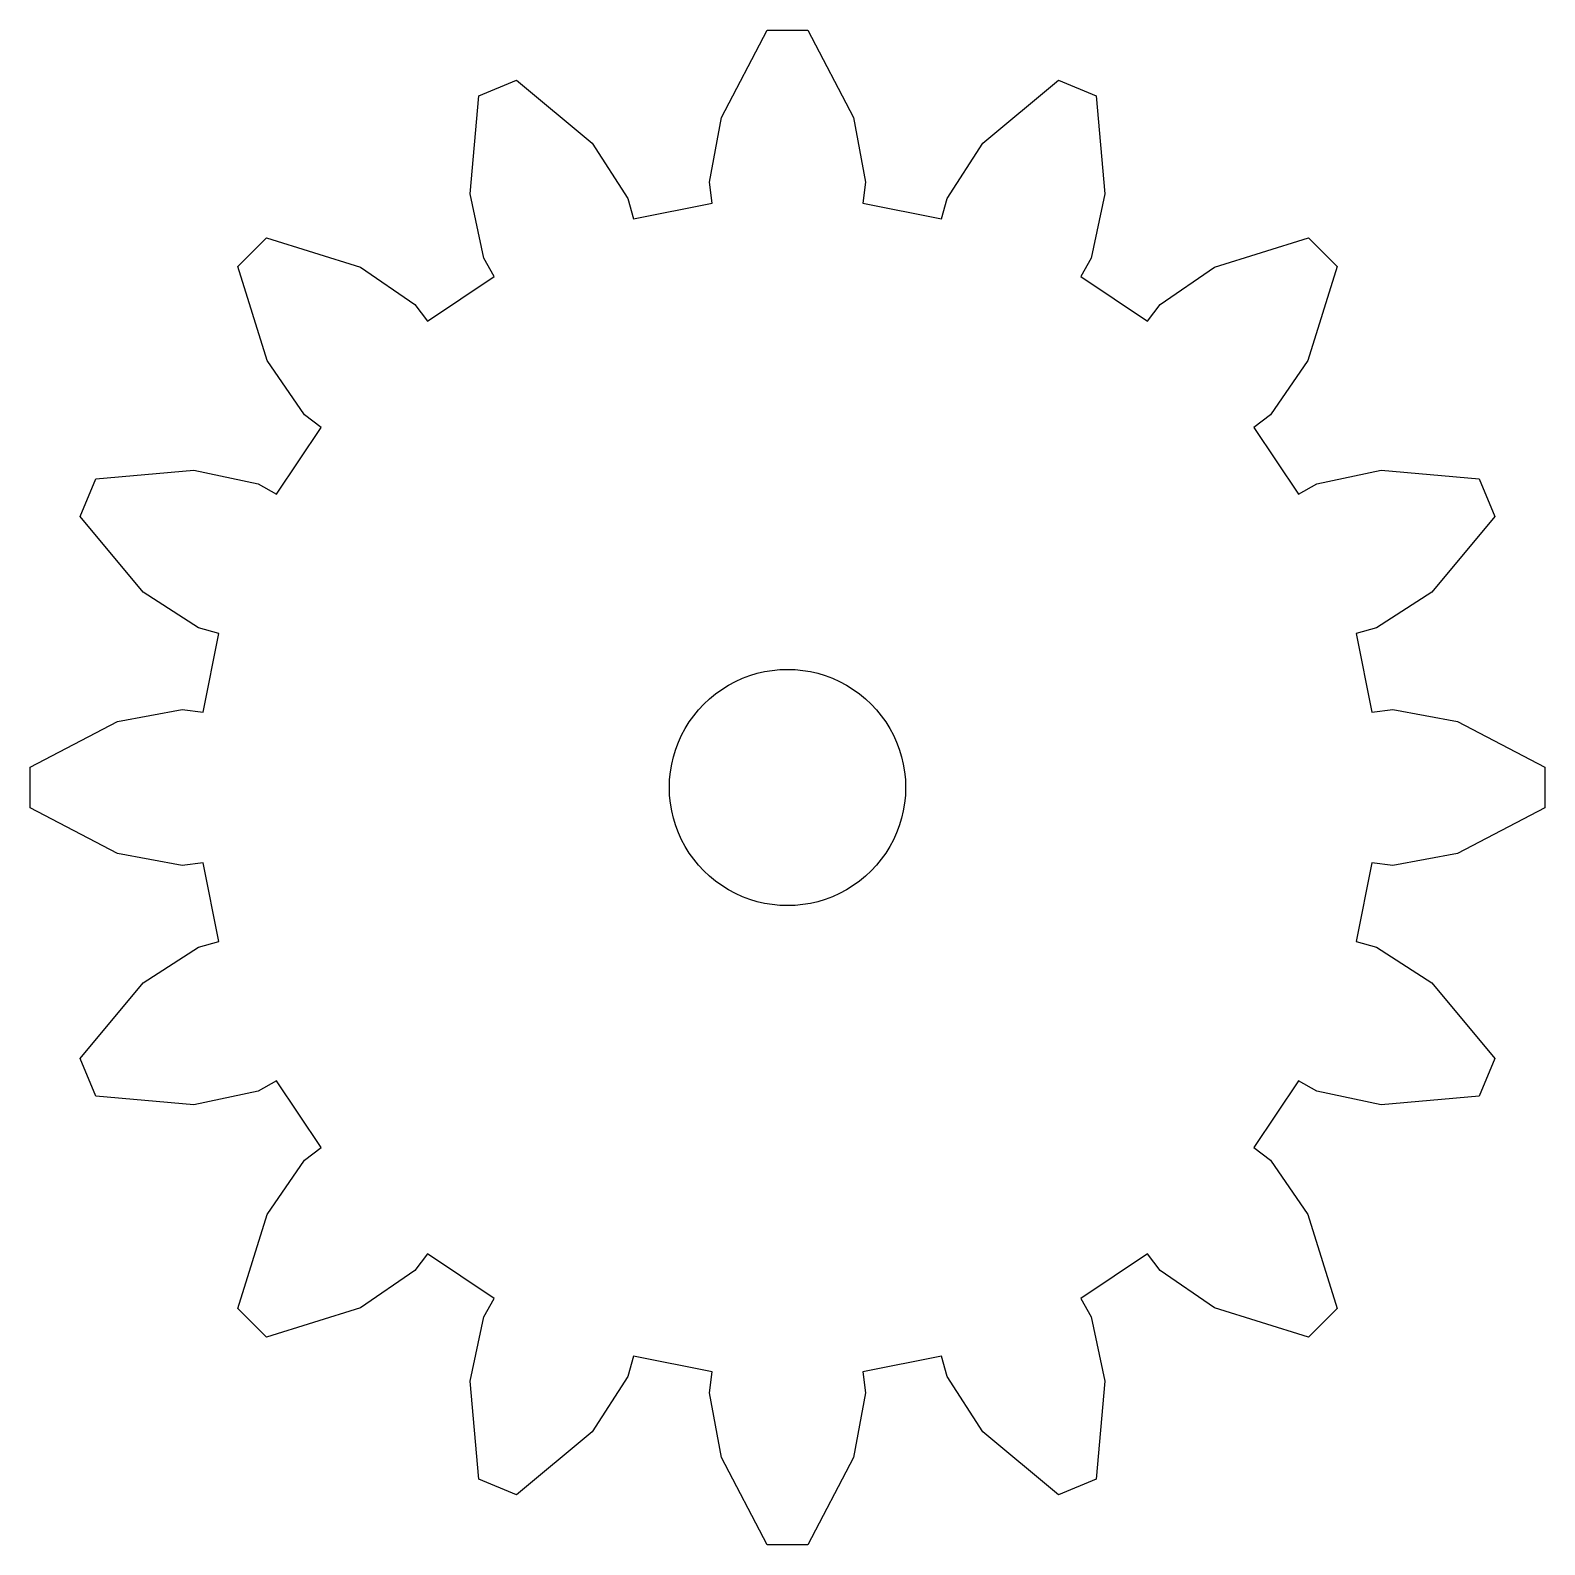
# Model space of a CAD drawing. Extents: x -10.1 to 10.1, y -10.1 to 10.1.
import ezdxf

# ---------------------------------------------------------------- set-up
doc = ezdxf.new("R2010")
doc.units = 0
doc.layers.add('Capa_1', color=7, linetype='CONTINUOUS')

msp = doc.modelspace()

# ---------------------------------------------------------------- linework, layer by layer
at = {"layer": 'Capa_1', "color": 7}
for points in [[(7.78989, 1.003777), (8.068613, 1.039695), (8.933115, 0.879833), (10.094745, 0.27099), (10.094745, -0.27099), (8.933115, -0.879832), (8.068613, -1.039695), (7.78989, -1.003777), (7.581053, -2.053695), (7.852305, -2.127172), (8.589818, -2.605695), (9.430035, -3.612728), (9.222623, -4.113457), (7.916423, -4.231418), (7.056555, -4.048275), (6.81279, -3.90843), (6.218062, -4.798508), (6.440542, -4.970197), (6.938805, -5.694533), (7.329682, -6.94644), (6.94644, -7.329682), (5.694533, -6.938805), (4.970197, -6.440542), (4.798508, -6.218062), (3.90843, -6.81279), (4.048275, -7.056555), (4.231418, -7.916422), (4.113457, -9.222622), (3.612728, -9.430035), (2.605695, -8.589817), (2.127172, -7.852305), (2.053695, -7.581053), (1.003777, -7.78989), (1.039695, -8.068613), (0.879833, -8.933115), (0.27099, -10.094745), (-0.27099, -10.094745), (-0.879832, -8.933115), (-1.039695, -8.068612), (-1.003777, -7.78989), (-2.053695, -7.581053), (-2.127172, -7.852305), (-2.605695, -8.589817), (-3.612728, -9.430035), (-4.113457, -9.222622), (-4.231418, -7.916422), (-4.048275, -7.056555), (-3.90843, -6.81279), (-4.798508, -6.218062), (-4.970197, -6.440542), (-5.694533, -6.938805), (-6.94644, -7.329682), (-7.329682, -6.94644), (-6.938805, -5.694533), (-6.440542, -4.970197), (-6.218062, -4.798508), (-6.81279, -3.90843), (-7.056555, -4.048275), (-7.916422, -4.231418), (-9.222622, -4.113457), (-9.430035, -3.612727), (-8.589817, -2.605695), (-7.852305, -2.127172), (-7.581053, -2.053695), (-7.78989, -1.003777), (-8.068612, -1.039695), (-8.933115, -0.879832), (-10.094745, -0.27099), (-10.094745, 0.27099), (-8.933115, 0.879833), (-8.068612, 1.039695), (-7.78989, 1.003778), (-7.581053, 2.053695), (-7.852305, 2.127173), (-8.589817, 2.605695), (-9.430035, 3.612728), (-9.222622, 4.113458), (-7.916422, 4.231418), (-7.056555, 4.048275), (-6.81279, 3.90843), (-6.218062, 4.798508), (-6.440542, 4.970198), (-6.938805, 5.694533), (-7.329682, 6.94644), (-6.94644, 7.329683), (-5.694533, 6.938805), (-4.970198, 6.440543), (-4.798508, 6.218063), (-3.90843, 6.81279), (-4.048275, 7.056555), (-4.231418, 7.916423), (-4.113458, 9.222623), (-3.612728, 9.430035), (-2.605695, 8.589818), (-2.127173, 7.852305), (-2.053695, 7.581053), (-1.003778, 7.78989), (-1.039695, 8.068613), (-0.879833, 8.933115), (-0.27099, 10.094745), (0.27099, 10.094745), (0.879832, 8.933115), (1.039695, 8.068613), (1.003777, 7.78989), (2.053695, 7.581053), (2.127172, 7.852305), (2.605695, 8.589818), (3.612727, 9.430035), (4.113457, 9.222623), (4.231418, 7.916423), (4.048275, 7.056555), (3.90843, 6.81279), (4.798508, 6.218063), (4.970197, 6.440543), (5.694532, 6.938805), (6.94644, 7.329683), (7.329682, 6.94644), (6.938805, 5.694533), (6.440542, 4.970198), (6.218062, 4.798508), (6.81279, 3.90843), (7.056555, 4.048275), (7.916422, 4.231418), (9.222622, 4.113458), (9.430035, 3.612728), (8.589817, 2.605695), (7.852305, 2.127173), (7.581053, 2.053695)], [(1.575, 0)]]:
    msp.add_lwpolyline(points, close=True, dxfattribs=at)
for points in [[(-0.7875, 1.36399), (-0.300193, 1.645337), (0.300193, 1.645337), (0.7875, 1.36399)], [(-1.575, 0), (-1.575, 0.562693), (-1.274807, 1.082643), (-0.7875, 1.36399)], [(0.7875, 1.36399), (1.274807, 1.082643), (1.575, 0.562693), (1.575, 0)], [(-0.7875, -1.36399), (-1.274807, -1.082643), (-1.575, -0.562693), (-1.575, 0)], [(1.575, 0), (1.575, -0.562693), (1.274807, -1.082643), (0.7875, -1.36399)], [(0.7875, -1.36399), (0.300193, -1.645337), (-0.300193, -1.645337), (-0.7875, -1.36399)]]:
    msp.add_open_spline(points, degree=3, dxfattribs=at)

doc.saveas('drawing.dxf')
